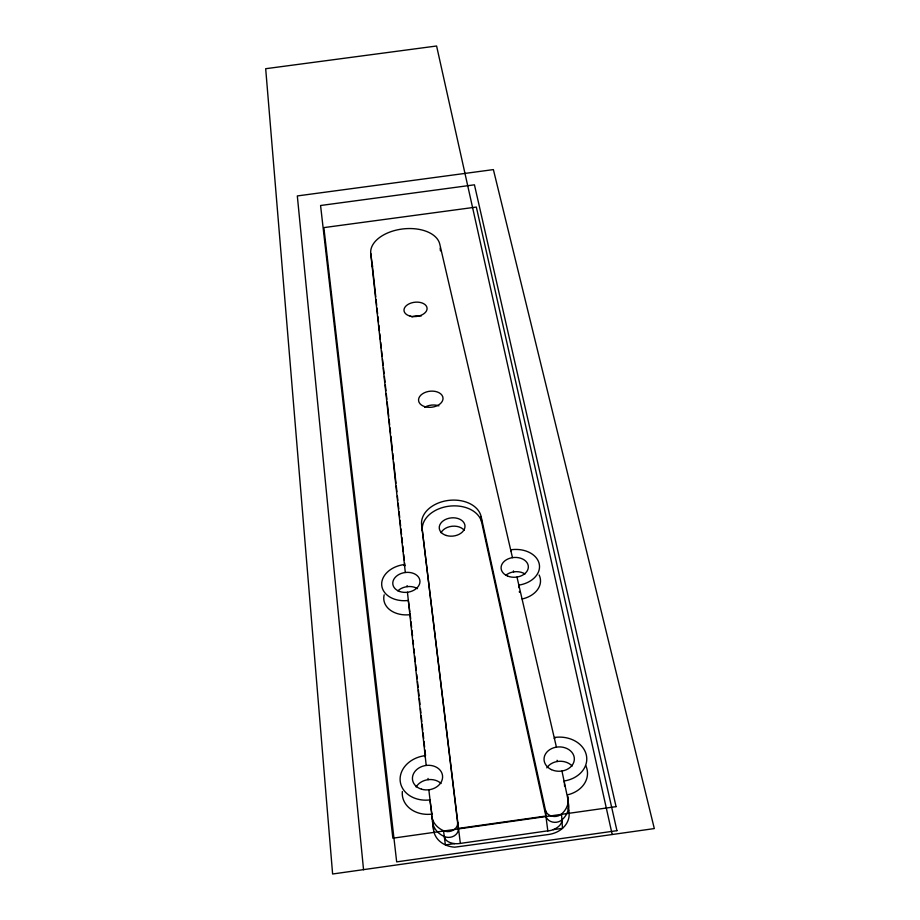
<?xml version="1.0" encoding="UTF-8"?>
<svg xmlns="http://www.w3.org/2000/svg" width="920" height="920" viewBox="0 0 920 920"><rect width="100%" height="100%" fill="white"/><g stroke="black" fill="none" stroke-linecap="round" stroke-linejoin="round"><path stroke-width="1.38" d="M460.334 843.41L547.814 830.829L545.893 816.04L481.689 522.399L481.137 516.615A30.061 21.217 -6.1 0 0 447.959 500.491A30.061 21.217 -6.1 0 0 421.636 524.825L460.334 843.41A20.941 17.365 -7.4 0 1 454.606 843.64M547.779 831.036L547.803 830.956A20.953 17.308 -2 0 0 553.299 829.668M564.385 782.77L564.27 780.976A27.565 22.137 -1.5 0 0 586.362 755.182A27.565 22.137 -1.5 0 0 554.771 737.437L554.254 738.426M519.064 587.811L518.846 585.12A24.817 18.009 -4 0 0 539.223 563.879A24.817 18.009 -4 0 0 511.186 549.746L510.738 550.723M432.434 821.433A24.346 20.113 -7.3 0 0 444.279 836.521A9.373 7.774 -7.9 0 0 454.066 835.958A9.373 7.774 -7.9 0 0 458.321 828.425L545.893 816.04A9.384 7.751 -1.4 0 0 552.437 822.043A9.384 7.751 -1.4 0 0 561.924 819.881A24.357 20.044 -2.1 0 0 568.215 802.251M431.031 807.932L429.928 799.917A27.542 22.253 -8.6 0 1 400.234 781.39A27.542 22.253 -8.6 0 1 424.557 755.734L425.258 756.55M408.928 604.923L408.33 600.461A24.817 18.067 -7.9 0 1 381.777 585.707A24.817 18.067 -7.9 0 1 403.914 564.592L404.558 565.42M512.474 557.646L439.76 244.099A34.845 20.688 -6.6 0 0 401.913 229.068A34.845 20.688 -6.6 0 0 370.748 253.414L405.306 572.493M516.971 577.058L556.416 747.132M561.959 771.029L568.077 800.067M513.417 570.894L513.636 571.884M557.094 760.276L557.382 761.472M568.146 808.151L568.744 810.727A24.242 20.033 -2 0 1 548.389 834.52L454.733 847.182A24.23 20.102 -7.3 0 1 433.584 829.828L428.835 789.785M612.179 834.405L436.597 46L265.684 68.712L332.615 874L654.315 828.575L493.384 169.602L297.321 195.937L363.549 869.756M481.137 516.615L545.457 810.198L545.893 816.04M424.557 755.734L424.683 756.631M431.158 808.818L431.882 814.119A27.335 22.241 -8.6 0 1 402.35 791.499M409.055 605.808L409.883 612.007M410.124 613.766L410.239 614.652A24.644 18.089 -7.9 0 1 384.18 594.814M403.914 564.592L404.041 565.49M431.629 815.626A24.415 20.113 -7.3 0 0 443.52 830.725L445.395 844.916L454.618 843.606A15.065 9.188 -8.6 0 1 444.279 836.521M370.748 253.414L372.174 264.316M372.289 265.155L375.751 296.723M421.636 524.825L458.321 828.425M376.061 299.575L376.671 305.267M376.981 308.119L377.603 313.812M377.913 316.664L378.534 322.356M378.833 325.209L379.454 330.901M379.764 333.753L380.385 339.445M380.696 342.297L381.305 347.99M381.616 350.842L382.237 356.534M382.547 359.386L383.168 365.079M383.467 367.919L384.088 373.623M384.399 376.464L385.02 382.168M385.33 385.008L385.94 390.712M386.25 393.553L386.872 399.257M387.182 402.097L388.723 416.334M389.034 419.186L389.654 424.879M389.965 427.731L390.574 433.423M390.885 436.275L392.437 450.512M392.736 453.364L393.357 459.057M393.668 461.909L395.991 483.264M396.29 486.116L396.911 491.809M397.382 496.087L397.842 500.353M398.153 503.205L398.762 508.898M399.073 511.75L399.694 517.442M400.004 520.294L400.625 525.987M400.924 528.827L401.546 534.531M401.856 537.372L402.477 543.076M402.787 545.916L403.397 551.62M403.707 554.461L404.328 560.165M404.639 563.005L404.949 565.857M407.088 585.637L407.203 586.638M410.182 614.134L410.699 618.918M411.01 621.77L411.631 627.463M411.941 630.315L412.562 636.007M413.022 640.285L413.482 644.552M413.954 648.83L414.414 653.096M414.724 655.948L415.345 661.653M415.644 664.493L416.265 670.197M416.725 674.463L417.197 678.741M417.507 681.582L418.117 687.286M418.428 690.126L419.048 695.831M419.359 698.682L419.98 704.375M420.44 708.641L420.9 712.919M421.21 715.771L421.831 721.464M422.142 724.316L422.751 730.008M423.062 732.86L423.683 738.553M423.993 741.405L424.614 747.097M424.925 749.949L425.534 755.642M428.007 778.446L428.145 779.665M431.813 813.487L431.882 814.119M432.193 816.971L433.584 829.828M407.445 592.25L426.202 765.44M440.162 248.135L440.438 250.827M511.186 549.746L511.255 550.643M519.351 591.387L519.42 592.284M554.771 737.437L554.829 738.346M567.847 796.398A24.437 20.044 -2.1 0 1 561.534 814.039L562.488 828.345L553.288 829.644A15.053 9.177 -10.3 0 0 561.924 819.881M564.443 783.679L564.615 786.37M568.1 800.423L568.744 810.727M416.093 786.991A15.03 12.236 -8.6 0 1 441.059 783.483M397.854 590.847A13.558 9.947 -7.9 0 1 417.484 588.65M546.825 767.855A15.042 12.167 -1.3 0 1 572.148 766.004M505.666 575.414A13.547 9.913 -3.9 0 1 525.009 573.976M372.508 266.823A34.649 20.769 -6.6 0 1 372.439 264.971M539.12 575.011A24.644 18.032 -3.9 0 1 522.158 598.989M585.787 765.658A27.347 22.126 -1.3 0 1 567.582 794.834M441.025 532.726A12.868 9.154 -6.1 0 1 452.134 526.24A12.868 9.154 -6.1 0 1 464.278 530.357M422.349 530.587A29.98 21.229 -6.1 0 1 448.592 506.253A29.98 21.229 -6.1 0 1 481.689 522.399M457.608 822.618A9.407 7.785 -7.9 0 1 453.33 830.15A9.407 7.785 -7.9 0 1 443.52 830.725M561.534 814.039A9.407 7.751 -1.4 0 1 552.023 816.201A9.407 7.751 -1.4 0 1 545.457 810.198M424.637 407.33A12.213 8.073 -6.4 0 1 438.897 405.869M411.815 316.952A11.523 7.187 -6.5 0 1 421.256 315.974M616.067 806.644L392.863 838.189L320.574 205.505L474.444 184.816L616.067 806.644M616.94 830.679L396.669 861.879L323.863 227.608L476.33 207.069L616.94 830.679M446.269 535.474A12.926 9.154 -6.1 0 0 464.979 525.826A12.926 9.154 -6.1 0 0 445.084 519.673A12.926 9.154 -6.1 0 0 446.269 535.474M425.143 406.755A12.282 8.05 -6.4 0 0 443.014 398.096A12.282 8.05 -6.4 0 0 424.212 392.828A12.282 8.05 -6.4 0 0 425.143 406.755M410.147 316.1A11.592 7.165 -6.5 0 0 427.075 308.269A11.592 7.165 -6.5 0 0 409.4 303.692A11.592 7.165 -6.5 0 0 410.147 316.1M507.553 576.023A13.65 9.901 -4 0 0 528.344 567.203A13.65 9.901 -4 0 0 508.265 558.831A13.65 9.901 -4 0 0 507.553 576.023M551.448 769.626A15.157 12.178 -1.5 0 0 574.344 759.081A15.157 12.178 -1.5 0 0 551.759 748.535A15.157 12.178 -1.5 0 0 551.448 769.626M399.763 591.525A13.65 9.936 -7.9 0 0 419.957 581.337A13.65 9.936 -7.9 0 0 399.395 574.252A13.65 9.936 -7.9 0 0 399.763 591.525M421.521 789.199A15.145 12.236 -8.6 0 0 442.508 775.433A15.145 12.236 -8.6 0 0 418.519 768.211A15.145 12.236 -8.6 0 0 421.521 789.199"/></g></svg>
